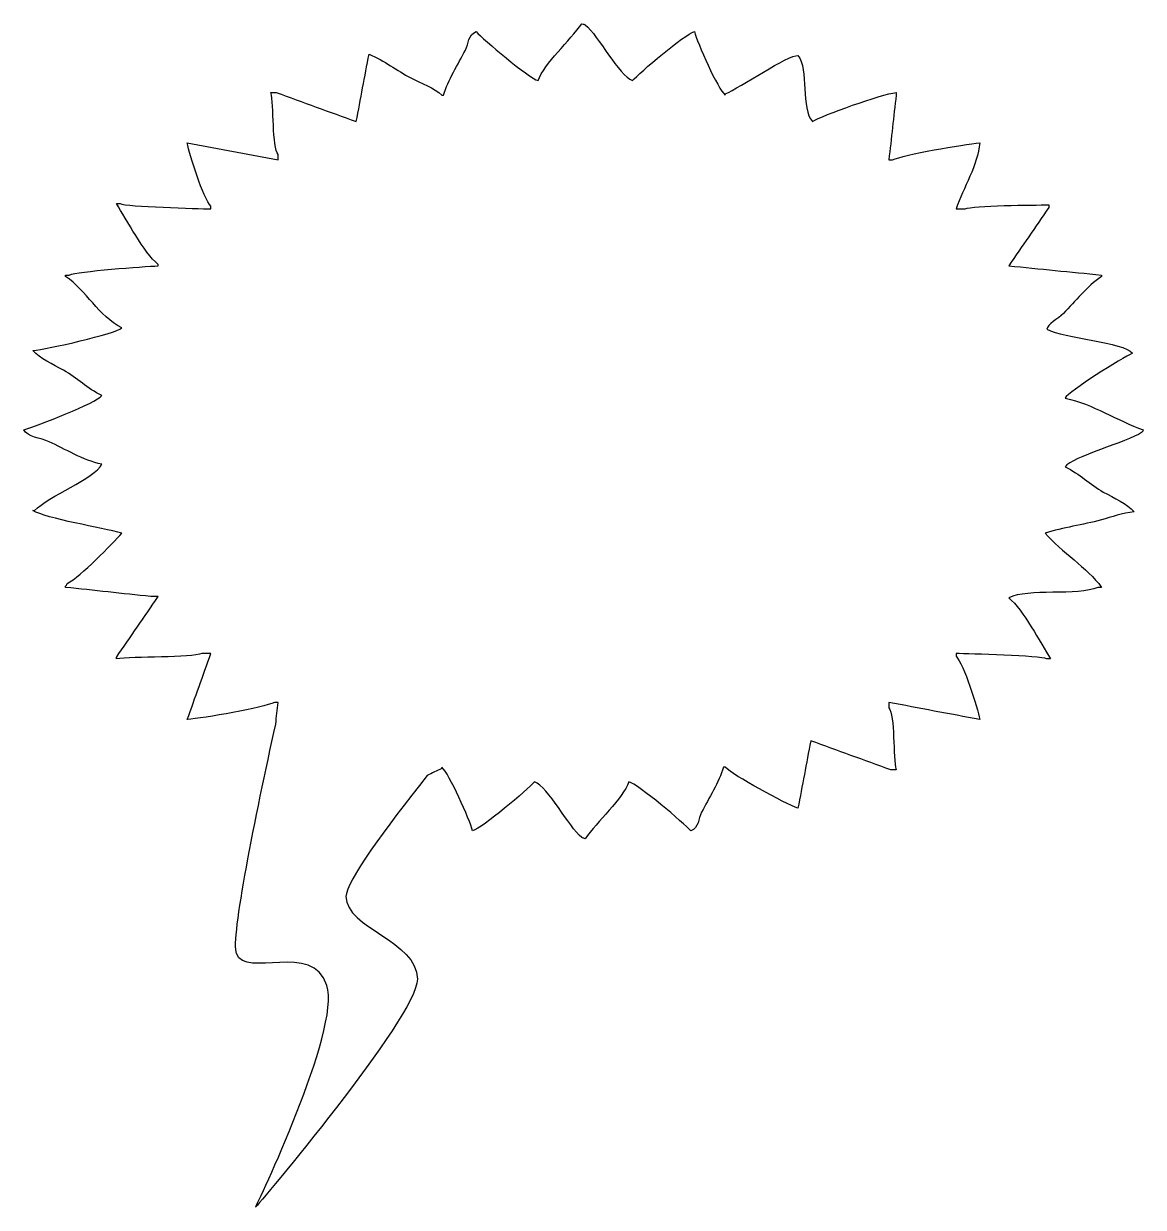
# Model space of a CAD drawing. Header units: centimetres. Extents: x -8.4 to 8.4, y -8.8 to 8.8.
import ezdxf

# ---------------------------------------------------------------- set-up
doc = ezdxf.new("R2010")
doc.units = ezdxf.units.CM
doc.header["$MEASUREMENT"] = 0
doc.layers.add('Camada 1', color=7, linetype='Continuous')

msp = doc.modelspace()

# ---------------------------------------------------------------- linework, layer by layer
at = {"layer": 'Camada 1'}
msp.add_open_spline([(7.19176, 3.24707), (7.2392, 3.34385), (8.04515, 3.84778), (8.19644, 3.91901), (8.19644, 3.91901), (8.06997, 4.08123), (7.16867, 4.14348), (6.92059, 4.27456), (6.92059, 4.27456), (6.91572, 4.34314), (7.09133, 4.43873), (7.16477, 4.51168), (7.16477, 4.51168), (7.3508, 4.69628), (7.50767, 4.91054), (7.73481, 5.06495), (7.73481, 5.06495), (7.73481, 5.06495), (7.73481, 5.0849), (7.73481, 5.0849), (7.73481, 5.0849), (7.27369, 5.13112), (6.81213, 5.17732), (6.35054, 5.2228), (6.35054, 5.2228), (6.54996, 5.51294), (6.7489, 5.80308), (6.94784, 6.09249), (6.94784, 6.09249), (6.94784, 6.09249), (6.94784, 6.13212), (6.94784, 6.13212), (6.94784, 6.13212), (6.72821, 6.1331), (5.8082, 6.12265), (5.69927, 6.07277), (5.69927, 6.07277), (5.69927, 6.07277), (5.5638, 6.07277), (5.5638, 6.07277), (5.5638, 6.07277), (5.67106, 6.38892), (5.89043, 6.726), (5.91644, 7.06112), (5.91644, 7.06112), (5.67056, 7.0368), (4.7768, 6.88578), (4.61363, 6.80405), (4.61363, 6.80405), (4.61363, 6.80405), (4.55963, 6.80405), (4.55963, 6.80405), (4.55963, 6.80405), (4.59561, 7.12679), (4.6321, 7.44974), (4.66811, 7.77272), (4.66811, 7.77272), (4.66811, 7.77272), (4.66811, 7.81188), (4.66811, 7.81188), (4.66811, 7.81188), (4.44972, 7.78561), (3.56059, 7.47189), (3.41975, 7.37728), (3.41975, 7.37728), (3.241, 7.55945), (3.36649, 8.16645), (3.20258, 8.36563), (3.20258, 8.36563), (3.05761, 8.37632), (2.33292, 7.88483), (2.1167, 7.79217), (2.1167, 7.79217), (2.1167, 7.79217), (2.1167, 7.77272), (2.1167, 7.77272), (2.1167, 7.77272), (2.00507, 7.85662), (1.69816, 8.56335), (1.65535, 8.7212), (1.65535, 8.7212), (1.5121, 8.68448), (0.83432, 8.10541), (0.73264, 7.98989), (0.73264, 7.98989), (0.52153, 8.06673), (0.22557, 8.66037), (0.02723, 8.82015), (0.02723, 8.82015), (-0.00074, 8.83621), (0.02043, 8.82769), (-0.02735, 8.83986), (-0.02735, 8.83986), (-0.19613, 8.58888), (-0.58853, 8.24182), (-0.67828, 7.98989), (-0.67828, 7.98989), (-0.81216, 8.02442), (-1.50407, 8.61103), (-1.60136, 8.7212), (-1.60136, 8.7212), (-1.7272, 8.67402), (-1.71214, 8.5461), (-1.76395, 8.44445), (-1.76395, 8.44445), (-1.87084, 8.23577), (-2.02258, 7.9955), (-2.08984, 7.77273), (-2.08984, 7.77273), (-2.08984, 7.77273), (-2.11671, 7.77272), (-2.11671, 7.77272), (-2.11671, 7.77272), (-2.22432, 7.88482), (-2.42508, 7.9488), (-2.57817, 8.02955), (-2.57817, 8.02955), (-2.78854, 8.1402), (-2.97044, 8.28784), (-3.20235, 8.3856), (-3.20235, 8.3856), (-3.26593, 8.04926), (-3.32906, 7.7134), (-3.3924, 7.3773), (-3.3924, 7.3773), (-3.79065, 7.52227), (-4.1885, 7.66744), (-4.58662, 7.8119), (-4.58662, 7.8119), (-4.58662, 7.8119), (-4.66811, 7.8119), (-4.66811, 7.8119), (-4.66811, 7.8119), (-4.62178, 7.63436), (-4.65181, 6.99304), (-4.55952, 6.88337), (-4.55952, 6.88337), (-4.55952, 6.88337), (-4.55952, 6.80407), (-4.55952, 6.80407), (-4.55952, 6.80407), (-4.55952, 6.80407), (-5.91646, 7.06114), (-5.91646, 7.06114), (-5.91646, 7.06114), (-5.88169, 6.8763), (-5.67897, 6.23498), (-5.56369, 6.11242), (-5.56369, 6.11242), (-5.56369, 6.11242), (-5.56369, 6.07276), (-5.56369, 6.07276), (-5.56369, 6.07276), (-5.75993, 6.07834), (-6.81969, 6.10681), (-6.92061, 6.15179), (-6.92061, 6.15179), (-6.92061, 6.15179), (-6.97472, 6.1518), (-6.97472, 6.1518), (-6.97472, 6.1518), (-6.81504, 5.91129), (-6.5738, 5.42147), (-6.35054, 5.24322), (-6.35054, 5.24322), (-6.35054, 5.24322), (-6.35054, 5.22279), (-6.35054, 5.22279), (-6.35054, 5.22279), (-6.56832, 5.2116), (-7.5522, 5.14349), (-7.6806, 5.08489), (-7.6806, 5.08489), (-7.6806, 5.08489), (-7.73482, 5.08489), (-7.73482, 5.08489), (-7.73482, 5.08489), (-7.73482, 5.08489), (-7.73482, 5.06494), (-7.73482, 5.06494), (-7.73482, 5.06494), (-7.41793, 4.84848), (-7.246, 4.47931), (-6.89337, 4.29426), (-6.89337, 4.29426), (-6.99005, 4.21107), (-8.01377, 3.97398), (-8.22319, 3.95816), (-8.22319, 3.95816), (-8.11106, 3.83412), (-7.92381, 3.75144), (-7.76184, 3.66196), (-7.76184, 3.66196), (-7.56205, 3.55179), (-7.40799, 3.38788), (-7.1919, 3.2867), (-7.1919, 3.2867), (-7.26592, 3.17315), (-8.15614, 2.83776), (-8.35886, 2.77236), (-8.35886, 2.77236), (-8.29938, 2.66462), (-8.10896, 2.65319), (-7.97887, 2.59482), (-7.97887, 2.59482), (-7.74236, 2.4883), (-7.47558, 2.31854), (-7.19187, 2.2592), (-7.19187, 2.2592), (-7.29754, 2.0442), (-7.99541, 1.78398), (-8.19604, 1.56681), (-8.19604, 1.56681), (-8.19604, 1.56681), (-8.22316, 1.56681), (-8.22316, 1.56681), (-8.22316, 1.56681), (-8.02044, 1.44717), (-7.18957, 1.31048), (-6.89334, 1.23119), (-6.89334, 1.23119), (-7.0373, 1.06678), (-7.50961, 0.57939), (-7.7077, 0.47993), (-7.7077, 0.47993), (-7.72508, 0.44614), (-7.71291, 0.46069), (-7.73479, 0.4403), (-7.73479, 0.4403), (-7.73479, 0.4403), (-7.73479, 0.42059), (-7.73479, 0.42059), (-7.73479, 0.42059), (-7.30955, 0.37439), (-6.88431, 0.32844), (-6.4591, 0.28269), (-6.4591, 0.28269), (-6.4591, 0.28269), (-6.35052, 0.28268), (-6.35052, 0.28268), (-6.35052, 0.28268), (-6.55869, -0.02059), (-6.76687, -0.32385), (-6.9747, -0.62688), (-6.9747, -0.62688), (-6.9747, -0.62688), (-6.9747, -0.64633), (-6.9747, -0.64633), (-6.9747, -0.64633), (-6.73112, -0.61254), (-5.8499, -0.63466), (-5.69912, -0.5673), (-5.69912, -0.5673), (-5.69912, -0.5673), (-5.56365, -0.56729), (-5.56365, -0.56729), (-5.56365, -0.56729), (-5.68123, -0.89707), (-5.79871, -1.2261), (-5.91642, -1.5554), (-5.91642, -1.5554), (-5.67054, -1.53085), (-4.77667, -1.37956), (-4.61361, -1.2986), (-4.61361, -1.2986), (-4.61361, -1.2986), (-4.5595, -1.2986), (-4.5595, -1.2986), (-4.5595, -1.2986), (-4.57143, -1.4061), (-4.58358, -1.51357), (-4.59575, -1.62084), (-4.59575, -1.62084), (-4.89428, -2.98276), (-5.26967, -4.81624), (-5.18172, -5.05069), (-5.18172, -5.05069), (-5.03956, -5.42957), (-4.04428, -4.86125), (-3.831, -5.52419), (-3.831, -5.52419), (-3.61783, -6.18763), (-4.89717, -8.83995), (-4.89717, -8.83995), (-4.89717, -8.83995), (-4.89717, -8.83995), (-2.48039, -5.99793), (-2.48039, -5.42958), (-2.48039, -5.42958), (-2.48039, -4.86125), (-3.54669, -4.67155), (-3.54669, -4.19802), (-3.54669, -4.19802), (-3.54669, -3.9772), (-2.959, -3.179), (-2.33191, -2.39057), (-2.33191, -2.39057), (-2.26174, -2.35363), (-2.19025, -2.31837), (-2.11667, -2.28648), (-2.11667, -2.28648), (-2.11667, -2.28648), (-2.11667, -2.26724), (-2.11667, -2.26724), (-2.11667, -2.26724), (-2.00504, -2.35043), (-1.69836, -3.05739), (-1.65569, -3.21548), (-1.65569, -3.21548), (-1.51207, -3.17876), (-0.83429, -2.59972), (-0.73274, -2.48441), (-0.73274, -2.48441), (-0.52128, -2.56127), (-0.22556, -3.15492), (-0.02733, -3.31446), (-0.02733, -3.31446), (0.00077, -3.33049), (-0.02053, -3.32152), (0.02725, -3.33415), (0.02725, -3.33415), (0.19616, -3.08269), (0.58867, -2.73611), (0.67818, -2.48441), (0.67818, -2.48441), (0.8124, -2.51873), (1.50384, -3.10531), (1.60136, -3.21548), (1.60136, -3.21548), (1.72735, -3.16857), (1.71225, -3.04064), (1.76405, -2.93873), (1.76405, -2.93873), (1.87081, -2.73005), (2.02257, -2.49002), (2.08994, -2.26724), (2.08994, -2.26724), (2.08994, -2.26724), (2.11671, -2.26724), (2.11671, -2.26724), (2.11671, -2.26724), (2.22881, -2.38424), (3.00902, -2.80982), (3.20259, -2.87986), (3.20259, -2.87986), (3.26583, -2.54376), (3.3293, -2.20792), (3.3923, -1.87156), (3.3923, -1.87156), (3.79066, -2.01676), (4.18854, -2.1617), (4.58666, -2.30616), (4.58666, -2.30616), (4.58666, -2.30616), (4.66811, -2.30616), (4.66811, -2.30616), (4.66811, -2.30616), (4.62165, -2.12889), (4.65208, -1.48733), (4.55963, -1.37763), (4.55963, -1.37763), (4.55963, -1.37763), (4.55963, -1.2986), (4.55963, -1.2986), (4.55963, -1.2986), (5.01199, -1.38419), (5.46411, -1.46981), (5.91644, -1.5554), (5.91644, -1.5554), (5.88167, -1.37059), (5.67906, -0.72924), (5.5638, -0.60692), (5.5638, -0.60692), (5.5638, -0.60692), (5.5638, -0.56729), (5.5638, -0.56729), (5.5638, -0.56729), (5.7598, -0.57287), (6.81943, -0.6006), (6.92058, -0.64632), (6.92058, -0.64632), (6.92058, -0.64632), (6.97485, -0.64632), (6.97485, -0.64632), (6.97485, -0.64632), (6.81507, -0.40579), (6.57379, 0.08377), (6.35054, 0.263), (6.35054, 0.263), (6.63095, 0.40892), (7.37781, 0.28758), (7.68084, 0.42059), (7.68084, 0.42059), (7.68084, 0.42059), (7.73482, 0.42058), (7.73482, 0.42058), (7.73482, 0.42058), (7.51934, 0.72019), (7.13705, 0.94612), (6.89334, 1.23118), (6.89334, 1.23118), (7.16356, 1.31437), (7.44785, 1.35106), (7.73482, 1.42864), (7.73482, 1.42864), (7.88415, 1.4688), (8.04028, 1.53297), (8.22316, 1.54757), (8.22316, 1.54757), (8.11082, 1.67137), (7.92402, 1.75479), (7.76181, 1.8438), (7.76181, 1.8438), (7.56189, 1.95397), (7.40796, 2.11764), (7.19174, 2.21906), (7.19174, 2.21906), (7.29099, 2.36985), (8.1159, 2.59114), (8.33186, 2.7332), (8.33186, 2.7332), (8.35377, 2.75363), (8.34183, 2.73807), (8.35887, 2.77236), (8.35887, 2.77236), (7.97072, 2.91121), (7.60837, 3.15661), (7.19176, 3.24707)], degree=3, knots=[0, 0, 0, 0, 0.00925926, 0.00925926, 0.00925926, 0.00925926, 0.01851852, 0.01851852, 0.01851852, 0.01851852, 0.02777778, 0.02777778, 0.02777778, 0.02777778, 0.03703704, 0.03703704, 0.03703704, 0.03703704, 0.0462963, 0.0462963, 0.0462963, 0.0462963, 0.05555556, 0.05555556, 0.05555556, 0.05555556, 0.06481481, 0.06481481, 0.06481481, 0.06481481, 0.07407407, 0.07407407, 0.07407407, 0.07407407, 0.08333333, 0.08333333, 0.08333333, 0.08333333, 0.09259259, 0.09259259, 0.09259259, 0.09259259, 0.10185185, 0.10185185, 0.10185185, 0.10185185, 0.11111111, 0.11111111, 0.11111111, 0.11111111, 0.12037037, 0.12037037, 0.12037037, 0.12037037, 0.12962963, 0.12962963, 0.12962963, 0.12962963, 0.13888889, 0.13888889, 0.13888889, 0.13888889, 0.14814815, 0.14814815, 0.14814815, 0.14814815, 0.15740741, 0.15740741, 0.15740741, 0.15740741, 0.16666667, 0.16666667, 0.16666667, 0.16666667, 0.17592593, 0.17592593, 0.17592593, 0.17592593, 0.18518519, 0.18518519, 0.18518519, 0.18518519, 0.19444444, 0.19444444, 0.19444444, 0.19444444, 0.2037037, 0.2037037, 0.2037037, 0.2037037, 0.21296296, 0.21296296, 0.21296296, 0.21296296, 0.22222222, 0.22222222, 0.22222222, 0.22222222, 0.23148148, 0.23148148, 0.23148148, 0.23148148, 0.24074074, 0.24074074, 0.24074074, 0.24074074, 0.25, 0.25, 0.25, 0.25, 0.25925926, 0.25925926, 0.25925926, 0.25925926, 0.26851852, 0.26851852, 0.26851852, 0.26851852, 0.27777778, 0.27777778, 0.27777778, 0.27777778, 0.28703704, 0.28703704, 0.28703704, 0.28703704, 0.2962963, 0.2962963, 0.2962963, 0.2962963, 0.30555556, 0.30555556, 0.30555556, 0.30555556, 0.31481481, 0.31481481, 0.31481481, 0.31481481, 0.32407407, 0.32407407, 0.32407407, 0.32407407, 0.33333333, 0.33333333, 0.33333333, 0.33333333, 0.34259259, 0.34259259, 0.34259259, 0.34259259, 0.35185185, 0.35185185, 0.35185185, 0.35185185, 0.36111111, 0.36111111, 0.36111111, 0.36111111, 0.37037037, 0.37037037, 0.37037037, 0.37037037, 0.37962963, 0.37962963, 0.37962963, 0.37962963, 0.38888889, 0.38888889, 0.38888889, 0.38888889, 0.39814815, 0.39814815, 0.39814815, 0.39814815, 0.40740741, 0.40740741, 0.40740741, 0.40740741, 0.41666667, 0.41666667, 0.41666667, 0.41666667, 0.42592593, 0.42592593, 0.42592593, 0.42592593, 0.43518519, 0.43518519, 0.43518519, 0.43518519, 0.44444444, 0.44444444, 0.44444444, 0.44444444, 0.4537037, 0.4537037, 0.4537037, 0.4537037, 0.46296296, 0.46296296, 0.46296296, 0.46296296, 0.47222222, 0.47222222, 0.47222222, 0.47222222, 0.48148148, 0.48148148, 0.48148148, 0.48148148, 0.49074074, 0.49074074, 0.49074074, 0.49074074, 0.5, 0.5, 0.5, 0.5, 0.50925926, 0.50925926, 0.50925926, 0.50925926, 0.51851852, 0.51851852, 0.51851852, 0.51851852, 0.52777778, 0.52777778, 0.52777778, 0.52777778, 0.53703704, 0.53703704, 0.53703704, 0.53703704, 0.5462963, 0.5462963, 0.5462963, 0.5462963, 0.55555556, 0.55555556, 0.55555556, 0.55555556, 0.56481481, 0.56481481, 0.56481481, 0.56481481, 0.57407407, 0.57407407, 0.57407407, 0.57407407, 0.58333333, 0.58333333, 0.58333333, 0.58333333, 0.59259259, 0.59259259, 0.59259259, 0.59259259, 0.60185185, 0.60185185, 0.60185185, 0.60185185, 0.61111111, 0.61111111, 0.61111111, 0.61111111, 0.62037037, 0.62037037, 0.62037037, 0.62037037, 0.62962963, 0.62962963, 0.62962963, 0.62962963, 0.63888889, 0.63888889, 0.63888889, 0.63888889, 0.64814815, 0.64814815, 0.64814815, 0.64814815, 0.65740741, 0.65740741, 0.65740741, 0.65740741, 0.66666667, 0.66666667, 0.66666667, 0.66666667, 0.67592593, 0.67592593, 0.67592593, 0.67592593, 0.68518519, 0.68518519, 0.68518519, 0.68518519, 0.69444444, 0.69444444, 0.69444444, 0.69444444, 0.7037037, 0.7037037, 0.7037037, 0.7037037, 0.71296296, 0.71296296, 0.71296296, 0.71296296, 0.72222222, 0.72222222, 0.72222222, 0.72222222, 0.73148148, 0.73148148, 0.73148148, 0.73148148, 0.74074074, 0.74074074, 0.74074074, 0.74074074, 0.75, 0.75, 0.75, 0.75, 0.75925926, 0.75925926, 0.75925926, 0.75925926, 0.76851852, 0.76851852, 0.76851852, 0.76851852, 0.77777778, 0.77777778, 0.77777778, 0.77777778, 0.78703704, 0.78703704, 0.78703704, 0.78703704, 0.7962963, 0.7962963, 0.7962963, 0.7962963, 0.80555556, 0.80555556, 0.80555556, 0.80555556, 0.81481481, 0.81481481, 0.81481481, 0.81481481, 0.82407407, 0.82407407, 0.82407407, 0.82407407, 0.83333333, 0.83333333, 0.83333333, 0.83333333, 0.84259259, 0.84259259, 0.84259259, 0.84259259, 0.85185185, 0.85185185, 0.85185185, 0.85185185, 0.86111111, 0.86111111, 0.86111111, 0.86111111, 0.87037037, 0.87037037, 0.87037037, 0.87037037, 0.87962963, 0.87962963, 0.87962963, 0.87962963, 0.88888889, 0.88888889, 0.88888889, 0.88888889, 0.89814815, 0.89814815, 0.89814815, 0.89814815, 0.90740741, 0.90740741, 0.90740741, 0.90740741, 0.91666667, 0.91666667, 0.91666667, 0.91666667, 0.92592593, 0.92592593, 0.92592593, 0.92592593, 0.93518519, 0.93518519, 0.93518519, 0.93518519, 0.94444444, 0.94444444, 0.94444444, 0.94444444, 0.9537037, 0.9537037, 0.9537037, 0.9537037, 0.96296296, 0.96296296, 0.96296296, 0.96296296, 0.97222222, 0.97222222, 0.97222222, 0.97222222, 0.98148148, 0.98148148, 0.98148148, 0.98148148, 1, 1, 1, 1], dxfattribs=at)

doc.saveas('drawing.dxf')
